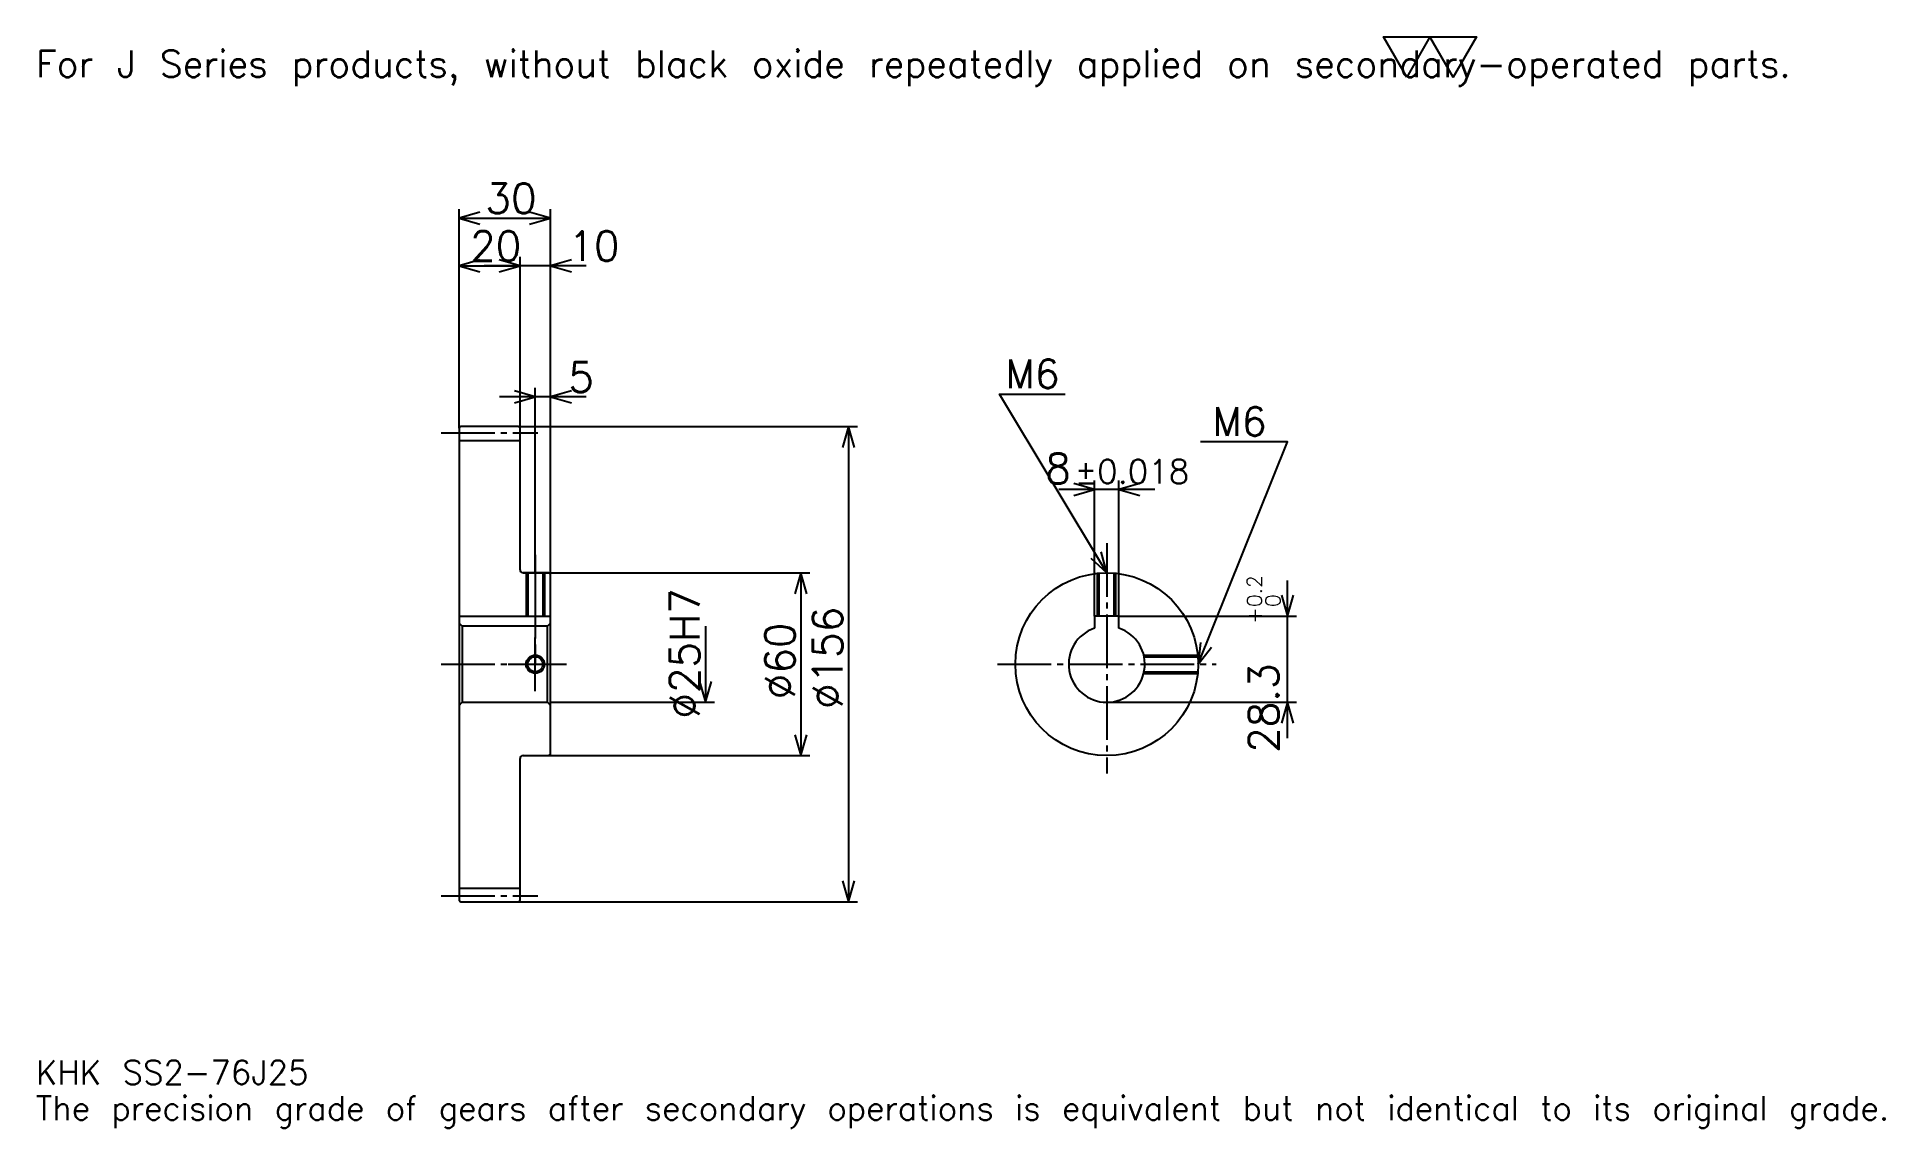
# Model space of a CAD drawing. Extents: x 20 to 627, y 7 to 365.
import ezdxf

# ---------------------------------------------------------------- set-up
doc = ezdxf.new("R2010")
doc.units = 0
doc.linetypes.add('DASHDOT', pattern=[23.478262, 17.608696, -1.956522, 1.956522, -1.956522])
doc.layers.get('0').update_dxf_attribs({"linetype": 'CONTINUOUS'})
doc.layers.add('DASHDOT', color=6, linetype='DASHDOT')
doc.styles.add('KANJI', font='TXT', dxfattribs={"bigfont": 'BIGFONT'})

msp = doc.modelspace()

# ---------------------------------------------------------------- linework, layer by layer
at = {"color": 5}
for p, q in [((158.478271, 237.456512), (158.478271, 308.869568)), ((158.478271, 305.934784), (188.478271, 305.934784)), ((188.478271, 237.456512), (188.478271, 308.869568)), ((178.478271, 237.456512), (178.478271, 293.217377)), ((158.478271, 290.282593), (178.478271, 290.282593)), ((200.217407, 290.282593), (166.739136, 290.282593)), ((183.478271, 237.456512), (183.478271, 250.173904)), ((200.217407, 247.23912), (171.739136, 247.23912)), ((158.478271, 236.956512), (158.478271, 237.456512)), ((177.978271, 237.456512), (188.478271, 237.456512)), ((178.478271, 236.956512), (178.478271, 237.456512)), ((183.478271, 189.456512), (183.478271, 237.456512)), ((183.478271, 189.456512), (183.478271, 237.456512)), ((188.478271, 237.456512), (289.239136, 237.456512)), ((188.478271, 188.956512), (188.478271, 237.456512)), ((286.304352, 237.456512), (286.304352, 81.456512)), ((367.086975, 175.256516), (367.086975, 219.782593)), ((375.086975, 175.256516), (375.086975, 219.782593)), ((386.826111, 216.847809), (355.347839, 216.847809)), ((179.478271, 189.456512), (188.478271, 189.456512)), ((188.478271, 189.456512), (273.586975, 189.456512)), ((270.652191, 189.456512), (270.652191, 129.456512)), ((430.434784, 135.217377), (430.434784, 186.995636)), ((239.347839, 171.956512), (239.347839, 146.956512)), ((375.086975, 175.256516), (433.369568, 175.256516)), ((188.478271, 146.956512), (242.282623, 146.956512)), ((371.086975, 146.956512), (433.369568, 146.956512)), ((179.478271, 129.456512), (188.478271, 129.456512)), ((188.478271, 129.456512), (273.586975, 129.456512)), ((177.978271, 81.456512), (188.478271, 81.456512)), ((188.478271, 81.456512), (289.239136, 81.456512))]:
    msp.add_line(p, q, dxfattribs=at)
at = {"color": 4}
for p, q in [((158.478271, 232.956512), (178.478271, 232.956512)), ((158.478271, 175.256516), (188.478271, 175.256516)), ((159.478271, 171.956512), (159.478271, 146.956512)), ((187.478271, 171.956512), (188.478271, 172.956512)), ((187.478271, 146.956512), (188.478271, 145.956512)), ((158.478271, 85.956512), (178.478271, 85.956512))]:
    msp.add_line(p, q, dxfattribs=at)
at = {"color": 7}
msp.add_lwpolyline([(469.565216, 352.17392), (461.934784, 365.399994), (492.456512, 365.399994), (484.82608, 352.17392), (477.195648, 365.399994), (469.565216, 352.17392)], dxfattribs=at)
at = {"color": 5}
for points in [[(165.326096, 307.891296), (158.478271, 305.934784), (165.326096, 303.978271)], [(181.630447, 303.978271), (188.478271, 305.934784), (181.630447, 307.891296)], [(165.326096, 292.239136), (158.478271, 290.282593), (165.326096, 288.32605)], [(171.630447, 288.32605), (178.478271, 290.282593), (171.630447, 292.239136)], [(171.630447, 288.32605), (178.478271, 290.282593), (171.630447, 292.239136)], [(195.326096, 292.239136), (188.478271, 290.282593), (195.326096, 288.32605)], [(176.630447, 245.282593), (183.478271, 247.23912), (176.630447, 249.195648)], [(195.326096, 249.195648), (188.478271, 247.23912), (195.326096, 245.282593)], [(371.086975, 189.456512), (335.869568, 248.152161), (357.391296, 248.152161)], [(288.260864, 230.608688), (286.304352, 237.456512), (284.347839, 230.608688)], [(401.086975, 159.456512), (430.434784, 232.5), (401.869568, 232.5)], [(360.239136, 214.891296), (367.086975, 216.847809), (360.239136, 218.804337)], [(381.934784, 218.804337), (375.086975, 216.847809), (381.934784, 214.891296)], [(365.886078, 194.321854), (371.086975, 189.456512), (369.241486, 196.335098)], [(272.608704, 182.608688), (270.652191, 189.456512), (268.695679, 182.608688)], [(428.478271, 182.10434), (430.434784, 175.256516), (432.391296, 182.10434)], [(401.824493, 166.54007), (401.086975, 159.456512), (405.455444, 165.081207)], [(237.391327, 153.804337), (239.347839, 146.956512), (241.304352, 153.804337)], [(432.391296, 140.108688), (430.434784, 146.956512), (428.478271, 140.108688)], [(268.695679, 136.304337), (270.652191, 129.456512), (272.608704, 136.304337)], [(284.347839, 88.304337), (286.304352, 81.456512), (288.260864, 88.304337)]]:
    msp.add_lwpolyline(points, dxfattribs=at)
at = {"color": 4}
for points in [[(178.478271, 190.456512), (178.478271, 236.956512), (177.978271, 237.456512), (158.978271, 237.456512), (158.478271, 236.956512), (158.478271, 145.956512)], [(179.478271, 129.456512), (187.978271, 129.456512), (188.478271, 129.956512), (188.478271, 188.956512), (187.978271, 189.456512), (179.478271, 189.456512)], [(180.478271, 189.456512), (180.478271, 175.256516)], [(181.01828, 189.456512), (181.01828, 175.256516)], [(185.938263, 189.456512), (185.938263, 175.256516)], [(186.478271, 189.456512), (186.478271, 175.256516)], [(368.086975, 175.256516), (368.086975, 189.306137)], [(368.626953, 175.256516), (368.626953, 189.355484)], [(373.546967, 175.256516), (373.546967, 189.355484)], [(374.086975, 175.256516), (374.086975, 189.306137)], [(158.478271, 145.956512), (159.478271, 146.956512), (187.478271, 146.956512), (187.478271, 171.956512), (159.478271, 171.956512), (158.478271, 172.956512)], [(375.086975, 171.299225), (375.086975, 175.256516), (367.086975, 175.256516), (367.086975, 171.299225)], [(383.221619, 162.456512), (400.936584, 162.456512)], [(383.342499, 161.916519), (400.985931, 161.916519)], [(383.221619, 156.456512), (400.936584, 156.456512)], [(383.342499, 156.996506), (400.985931, 156.996506)], [(158.478271, 145.956512), (158.478271, 81.956512), (158.978271, 81.456512), (177.978271, 81.456512), (178.478271, 81.956512), (178.478271, 128.456512)]]:
    msp.add_lwpolyline(points, dxfattribs=at)
for centre, radius in [((371.086975, 159.456512), 30), ((183.478271, 159.456512), 2.46)]:
    msp.add_circle(centre, radius, dxfattribs=at)
at = {"color": 7}
msp.add_circle((183.478271, 159.456512), 3, dxfattribs=at)
at = {"color": 4}
for centre, radius, start, end in [((179.478271, 190.456512), 1, 180, 270), ((371.086975, 159.456512), 12.5, 108.662925185, 71.337074815), ((179.478271, 128.456512), 1, 90, 180)]:
    msp.add_arc(centre, radius, start, end, dxfattribs=at)
at = {"layer": 'DASHDOT', "color": 7}
for p, q in [((152.608704, 235.456512), (184.347839, 235.456512)), ((371.086975, 199.23912), (371.086975, 123.586945)), ((183.478271, 189.456512), (183.478271, 159.456512)), ((152.608704, 159.456512), (194.347839, 159.456512)), ((335.217407, 159.456512), (406.956543, 159.456512)), ((152.608704, 83.456512), (184.347839, 83.456512))]:
    msp.add_line(p, q, dxfattribs=at)
for points in [[(183.478271, 195.32608), (183.478271, 169.386948)], [(183.478271, 150.586945), (183.478271, 168.32608)], [(174.608704, 159.456512), (192.347839, 159.456512)]]:
    msp.add_lwpolyline(points, dxfattribs=at)

# ---------------------------------------------------------------- texts
at = {"color": 7, "style": 'KANJI'}
for s, height, p in [('For J Series products, without black oxide repeatedly applied on secondary-operated parts.', 8.804348, (19.565218, 352.17392)), ('30', 9.782609, (167.119568, 307.5)), ('20', 9.782609, (162.119583, 291.847809)), ('10', 9.782609, (194.347839, 291.847809)), ('5', 9.782609, (194.347839, 248.804337)), ('M6', 9.391305, (337.826111, 250.108688)), ('M6', 9.391305, (405.782593, 234.456512)), ('8', 9.782609, (350.893738, 218.804337)), ('%%p0.018', 7.826087, (360.577301, 218.804337)), ('KHK SS2-76J25', 7.826087, (19.565218, 21.52174)), ('The precision grade of gears after secondary operations is equivalent but not identical to its original grade.', 7.826087, (19.565218, 9.782609))]:
    msp.add_text(s, height=height, dxfattribs=at).set_placement(p)
for s, height, p in [('%%c25H7', 9.782609, (237.391327, 141.603256)), ('0.2', 4.891304, (422.021729, 178.204056)), ('%%c156', 9.782609, (284.347839, 144.782593)), ('+', 4.891304, (422.021729, 172.7258)), ('0', 4.891304, (428.086945, 178.204056)), ('%%c60', 9.782609, (268.695679, 147.961945)), ('28.3', 9.782609, (427.5, 130.382782))]:
    msp.add_text(s, height=height, rotation=90, dxfattribs=at).set_placement(p)

doc.saveas('drawing.dxf')
